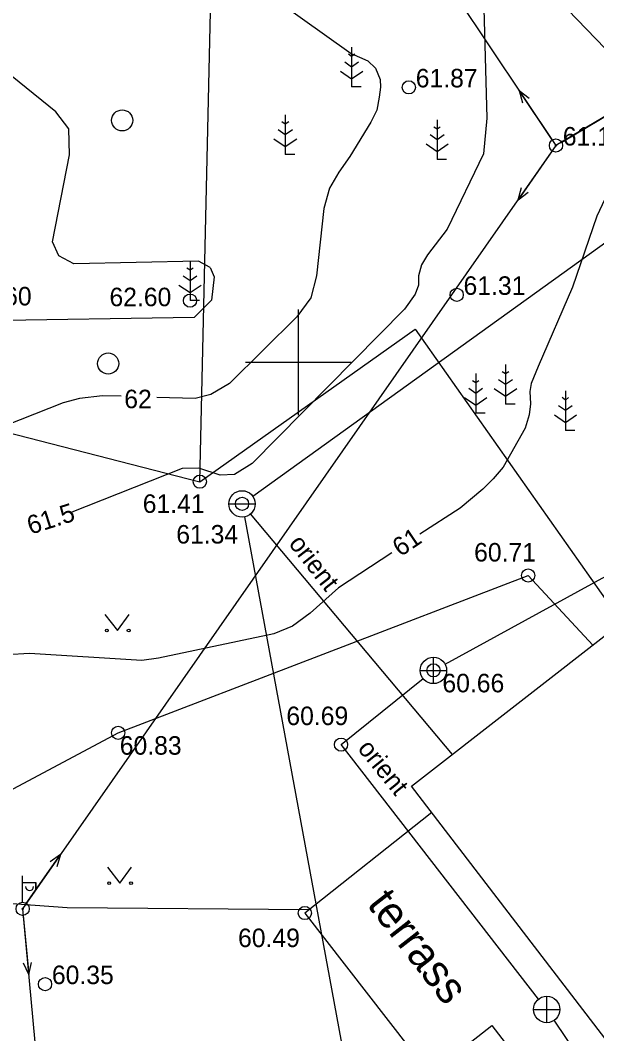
# Model space of a CAD drawing. Extents: x 641001 to 641402, y 6456421 to 6456796.
# Drawn here: x 641089.47 to 641111.31, y 6456624.59 to 6456662.94 of the extents above; entities that cross this region are included whole.
import ezdxf

# ---------------------------------------------------------------- set-up
doc = ezdxf.new("R2010")
doc.units = 0
for name, color, linetype in [('HALJASTUS', 7, 'Continuous'), ('HOONE', 7, 'Continuous'), ('HORISONTAAL', 7, 'Continuous'), ('KKAEV', 7, 'Continuous'), ('KORGUS', 7, 'Continuous'), ('KTRASS', 7, 'Continuous'), ('MPKAABEL', 7, 'Continuous'), ('MPOHULIIN', 7, 'Continuous'), ('PIIR', 7, 'Continuous'), ('POST', 7, 'Continuous'), ('PUU', 7, 'Continuous'), ('VKAEV', 7, 'Continuous'), ('VORK', 7, 'Continuous'), ('VTRASS', 7, 'Continuous')]:
    doc.layers.add(name, color=color, linetype=linetype)

msp = doc.modelspace()

# ---------------------------------------------------------------- linework, layer by layer
at = {"layer": 'HALJASTUS'}
for p, q in [((641092.68, 6456640.46), (641093.15, 6456639.85)), ((641093.15, 6456639.85), (641093.6, 6456640.46)), ((641092.78, 6456630.9), (641093.24, 6456630.29)), ((641093.24, 6456630.29), (641093.68, 6456630.9))]:
    msp.add_line(p, q, dxfattribs=at)
for points in [[(641117.96, 6456564.57), (641091.58, 6456585.43), (641073.15, 6456601.79), (641065.6, 6456617.15), (641055.48, 6456621.63), (641066.93, 6456632.13), (641074.76, 6456633.12), (641076.61, 6456641.48), (641086.74, 6456647.92), (641096.27, 6456645.48), (641096.79, 6456668.28), (641109.54, 6456681.21)], [(641096.27, 6456645.48), (641104.43, 6456651.25), (641112.26, 6456640.15)]]:
    msp.add_lwpolyline(points, dxfattribs=at)
for centre, radius in [((641093.33, 6456659.15), 0.4), ((641092.8, 6456649.95), 0.4), ((641092.749, 6456639.85), 0.055), ((641093.578, 6456639.85), 0.055), ((641092.839, 6456630.29), 0.055), ((641093.668, 6456630.29), 0.055)]:
    msp.add_circle(centre, radius, dxfattribs=at)
at = {"layer": 'HOONE'}
msp.add_lwpolyline([(641104.29, 6456633.96), (641112.26, 6456640.15), (641114.44, 6456637.35), (641114.66, 6456637.52), (641117.63, 6456633.71), (641118.76, 6456634.59), (641125.15, 6456626.32), (641123.95, 6456625.39), (641126.89, 6456621.62), (641126.46, 6456621.28), (641127.23, 6456619.95), (641127.55, 6456618.48), (641127.22, 6456616.85), (641126.45, 6456615.54), (641124.6, 6456614.1), (641123.19, 6456613.86), (641121.62, 6456613.85), (641120.29, 6456614.62), (641119.19, 6456615.62), (641118.68, 6456615.22)], close=True, dxfattribs=at)
msp.add_lwpolyline([(641105.06, 6456632.96), (641100.25, 6456629.16), (641104.98, 6456623.06), (641107.33, 6456624.9), (641115.36, 6456614.49), (641117.81, 6456616.36)], dxfattribs=at)
at = {"layer": 'HORISONTAAL'}
for points in [[(641098.62, 6456674.69), (641102.04, 6456671.11), (641109.14, 6456667.25), (641109.82, 6456666.76), (641110.33, 6456666.25), (641111.29, 6456665.04), (641112.01, 6456663.72), (641112.34, 6456663.13), (641112.35, 6456662.31), (641112.33, 6456658.2), (641112.01, 6456657.03), (641111.31, 6456655.53), (641110.39, 6456652.84), (641109.08, 6456649.84), (641108.82, 6456649.2), (641108.77, 6456648.89), (641108.8, 6456648.42), (641108.74, 6456648.01), (641108.59, 6456647.5), (641107.76, 6456646.03), (641107.38, 6456645.59), (641106.99, 6456645.2), (641106.13, 6456644.48), (641104.61, 6456643.49)], [(641096.58, 6456670.72), (641098.31, 6456668.91), (641101.92, 6456666.34), (641105.94, 6456664.7), (641106.77, 6456664.08), (641107.03, 6456663.39), (641107.14, 6456659.23), (641107.01, 6456657.88), (641105.64, 6456655.03), (641104.9, 6456654.07), (641104.67, 6456653.68), (641104.56, 6456653.27), (641104.56, 6456652.91), (641104.43, 6456652.57), (641104.02, 6456652.01), (641098.26, 6456646.17), (641097.59, 6456645.75), (641097.04, 6456645.73), (641096.24, 6456645.99), (641095.6, 6456645.98), (641091.36, 6456644.3)], [(641099.15, 6456663.72), (641102, 6456661.68), (641102.63, 6456661.41), (641102.93, 6456661.13), (641103.1, 6456660.7), (641103.11, 6456660.41), (641103.07, 6456660.03), (641102.97, 6456659.54), (641102.75, 6456659.08), (641101.95, 6456657.78), (641101.54, 6456657.19), (641101.18, 6456656.59), (641100.97, 6456655.82), (641100.69, 6456653.27), (641100.48, 6456652.44), (641099.94, 6456651.72), (641097.39, 6456649.2), (641096.69, 6456648.78), (641096.1, 6456648.63), (641094.65, 6456648.67)], [(641096.66, 6456653.59), (641096.22, 6456653.82), (641091.5, 6456653.72), (641090.93, 6456654.03), (641090.69, 6456654.55), (641091.34, 6456657.85), (641091.31, 6456658.83), (641090.82, 6456659.47), (641087.17, 6456662.41)], [(641096.66, 6456653.59), (641096.81, 6456653.23), (641096.72, 6456652.35), (641096.06, 6456651.69), (641088.08, 6456651.57), (641087.19, 6456651.22), (641085.19, 6456650.61)], [(641093.29, 6456648.71), (641092.59, 6456648.73), (641091.71, 6456648.63), (641091.09, 6456648.47), (641086.68, 6456646.72), (641080.85, 6456644.95), (641070.55, 6456645.21)], [(641103.54, 6456642.79), (641101.52, 6456641.47), (641100.45, 6456640.5), (641099.78, 6456640.01), (641099.08, 6456639.72), (641094.71, 6456638.8), (641094.07, 6456638.71), (641089.82, 6456638.98), (641088.97, 6456638.93), (641088.19, 6456638.74), (641085.65, 6456637.74), (641084.71, 6456637.45), (641074.86, 6456637.71), (641066.72, 6456637.1), (641063.88, 6456637.4)], [(641100.4, 6456629.28), (641091.25, 6456629.36), (641088.82, 6456629.53), (641086.64, 6456629.93)]]:
    msp.add_lwpolyline(points, dxfattribs=at)
at = {"layer": 'KKAEV'}
for p, q in [((641105.12, 6456637.84), (641105.12, 6456638.84)), ((641104.62, 6456638.34), (641105.62, 6456638.34)), ((641109.41, 6456625.01), (641109.41, 6456626.01)), ((641108.91, 6456625.51), (641109.91, 6456625.51))]:
    msp.add_line(p, q, dxfattribs=at)
for centre in [(641105.12, 6456638.34), (641109.41, 6456625.51)]:
    msp.add_circle(centre, 0.5, dxfattribs=at)
at = {"layer": 'KORGUS'}
for centre in [(641104.19, 6456660.4), (641109.76, 6456658.2), (641095.9, 6456652.33), (641106, 6456652.55), (641096.27, 6456645.48), (641097.87, 6456644.64), (641108.71, 6456641.93), (641105.12, 6456638.34), (641093.18, 6456635.98), (641101.62, 6456635.53), (641100.25, 6456629.16), (641090.41, 6456626.47)]:
    msp.add_circle(centre, 0.25, dxfattribs=at)
at = {"layer": 'KTRASS'}
for p, q in [((641105.56, 6456638.58), (641142.6, 6456658.81)), ((641114.13, 6456618.55), (641109.69, 6456625.1))]:
    msp.add_line(p, q, dxfattribs=at)
msp.add_lwpolyline([(641109.1, 6456625.9), (641101.62, 6456635.53), (641104.73, 6456638.03)], dxfattribs=at)
at = {"layer": 'MPKAABEL'}
msp.add_lwpolyline([(641062.82, 6456624.85), (641070.23, 6456625.35), (641079.21, 6456628.54), (641093.18, 6456635.98), (641108.71, 6456641.93), (641111.16, 6456639.3)], dxfattribs=at)
at = {"layer": 'MPOHULIIN'}
for p, q in [((641096.42, 6456678.11), (641109.76, 6456658.2)), ((641108.37, 6456660.28), (641108.49, 6456659.82)), ((641108.37, 6456660.28), (641108.74, 6456659.99)), ((641109.62, 6456658.41), (641108.37, 6456660.28)), ((641109.98, 6456658.33), (641111.91, 6456659.47)), ((641109.62, 6456658), (641108.33, 6456656.15)), ((641109.76, 6456658.2), (641109.76, 6456658.2)), ((641109.76, 6456658.2), (641109.76, 6456658.2)), ((641109.76, 6456658.2), (641109.76, 6456658.2)), ((641108.33, 6456656.15), (641108.46, 6456656.61)), ((641108.33, 6456656.15), (641108.71, 6456656.43)), ((641089.7, 6456629.52), (641090.99, 6456631.37)), ((641090.99, 6456631.37), (641090.61, 6456631.09)), ((641090.99, 6456631.37), (641090.86, 6456630.91)), ((641089.56, 6456629.32), (641089.56, 6456629.32)), ((641089.56, 6456629.32), (641089.56, 6456629.32)), ((641089.58, 6456629.07), (641089.79, 6456626.83)), ((641089.79, 6456626.83), (641089.6, 6456627.26)), ((641089.79, 6456626.83), (641089.9, 6456627.29))]:
    msp.add_line(p, q, dxfattribs=at)
msp.add_lwpolyline([(641144.64, 6456678.72), (641128.69, 6456669.4), (641109.76, 6456658.2), (641089.56, 6456629.32), (641092.89, 6456593.34)], dxfattribs=at)
at = {"layer": 'PIIR'}
msp.add_lwpolyline([(641129.55, 6456582.08), (641155.11, 6456616.87), (641078.03, 6456696.63), (641000.58, 6456623), (641077.24, 6456572.31)], close=True, dxfattribs=at)
at = {"layer": 'POST'}
for p, q in [((641089.56, 6456629.57), (641089.56, 6456630.57)), ((641089.56, 6456630.07), (641089.56, 6456630.32)), ((641090.06, 6456630.07), (641090.06, 6456630.32)), ((641089.56, 6456629.32), (641089.56, 6456629.32))]:
    msp.add_line(p, q, dxfattribs=at)
msp.add_lwpolyline([(641089.56, 6456630.32), (641090.06, 6456630.32), (641090.06, 6456630.07)], dxfattribs=at)
for centre, radius in [((641109.76, 6456658.2), 0.25), ((641109.76, 6456658.2), 0.0234), ((641089.56, 6456629.32), 0.25), ((641089.56, 6456629.32), 0.0234)]:
    msp.add_circle(centre, radius, dxfattribs=at)
msp.add_arc((641089.825, 6456630.16), 0.152, 180.0986, 359.9898, dxfattribs=at)
at = {"layer": 'PUU'}
for p, q in [((641102.02, 6456661.92), (641102.02, 6456660.42)), ((641102.02, 6456661.57), (641101.9, 6456661.66)), ((641102.14, 6456661.66), (641102.02, 6456661.57)), ((641101.6, 6456661.01), (641102.02, 6456660.72)), ((641102.02, 6456661.17), (641101.76, 6456661.35)), ((641102.28, 6456661.35), (641102.02, 6456661.17)), ((641102.02, 6456660.72), (641102.44, 6456661.01)), ((641102.38, 6456660.42), (641102.02, 6456660.42)), ((641099.51, 6456659.01), (641099.38, 6456659.1)), ((641099.51, 6456659.36), (641099.51, 6456657.86)), ((641099.64, 6456659.1), (641099.51, 6456659.01)), ((641105.26, 6456659.17), (641105.26, 6456657.67)), ((641099.51, 6456658.61), (641099.24, 6456658.79)), ((641099.78, 6456658.79), (641099.51, 6456658.61)), ((641105.26, 6456658.82), (641105.14, 6456658.9)), ((641105.38, 6456658.9), (641105.26, 6456658.82)), ((641099.08, 6456658.45), (641099.51, 6456658.16)), ((641099.51, 6456658.16), (641099.94, 6456658.45)), ((641105.26, 6456658.42), (641105, 6456658.6)), ((641105.52, 6456658.6), (641105.26, 6456658.42)), ((641104.84, 6456658.26), (641105.26, 6456657.98)), ((641105.26, 6456657.98), (641105.68, 6456658.26)), ((641099.87, 6456657.86), (641099.51, 6456657.86)), ((641105.62, 6456657.67), (641105.26, 6456657.67)), ((641095.9, 6456653.83), (641095.9, 6456652.33)), ((641095.9, 6456653.48), (641095.78, 6456653.56)), ((641096.02, 6456653.56), (641095.9, 6456653.48)), ((641095.9, 6456653.08), (641095.64, 6456653.26)), ((641096.16, 6456653.26), (641095.9, 6456653.08)), ((641095.48, 6456652.92), (641095.9, 6456652.64)), ((641095.9, 6456652.64), (641096.32, 6456652.92)), ((641096.26, 6456652.33), (641095.9, 6456652.33)), ((641107.85, 6456649.91), (641107.85, 6456648.41)), ((641106.72, 6456649.57), (641106.72, 6456648.07)), ((641107.85, 6456649.56), (641107.72, 6456649.64)), ((641107.98, 6456649.64), (641107.85, 6456649.56)), ((641106.72, 6456649.22), (641106.6, 6456649.3)), ((641106.84, 6456649.3), (641106.72, 6456649.22)), ((641107.85, 6456649.16), (641107.58, 6456649.34)), ((641108.12, 6456649.34), (641107.85, 6456649.16)), ((641106.72, 6456648.82), (641106.46, 6456649)), ((641106.98, 6456649), (641106.72, 6456648.82)), ((641107.42, 6456649), (641107.85, 6456648.72)), ((641107.85, 6456648.72), (641108.28, 6456649)), ((641110.12, 6456648.92), (641110.12, 6456647.42)), ((641106.3, 6456648.66), (641106.72, 6456648.38)), ((641106.72, 6456648.38), (641107.14, 6456648.66)), ((641108.21, 6456648.41), (641107.85, 6456648.41)), ((641110.12, 6456648.17), (641109.86, 6456648.35)), ((641110.12, 6456648.57), (641110, 6456648.66)), ((641110.24, 6456648.66), (641110.12, 6456648.57)), ((641110.38, 6456648.35), (641110.12, 6456648.17)), ((641107.08, 6456648.07), (641106.72, 6456648.07)), ((641109.7, 6456648.01), (641110.12, 6456647.72)), ((641110.12, 6456647.72), (641110.54, 6456648.01)), ((641110.48, 6456647.42), (641110.12, 6456647.42))]:
    msp.add_line(p, q, dxfattribs=at)
at = {"layer": 'VKAEV'}
msp.add_line((641097.37, 6456644.64), (641098.37, 6456644.64), dxfattribs=at)
msp.add_circle((641097.87, 6456644.64), 0.5, dxfattribs=at)
at = {"layer": 'VORK'}
for p, q in [((641100, 6456652), (641100, 6456648)), ((641098, 6456650), (641102, 6456650))]:
    msp.add_line(p, q, dxfattribs=at)
at = {"layer": 'VTRASS'}
for points in [[(641098.28, 6456644.93), (641124.48, 6456663.77)], [(641097.96, 6456644.15), (641109.35, 6456582.43)], [(641105.84, 6456635.16), (641098.19, 6456644.26)]]:
    msp.add_lwpolyline(points, dxfattribs=at)

# ---------------------------------------------------------------- texts
at = {"layer": 'HOONE'}
msp.add_text('terrass', height=1.2, rotation=307.9033, dxfattribs=at).set_placement((641102.57, 6456629.48))
at = {"layer": 'HORISONTAAL'}
msp.add_text('62', height=0.7, dxfattribs=at).set_placement((641093.41, 6456648.26))
for s, rotation, p in [('61.5', 17.582, (641089.86, 6456643.47)), ('61', 34.0348, (641103.87, 6456642.62))]:
    msp.add_text(s, height=0.7, rotation=rotation, dxfattribs=at).set_placement(p)
at = {"layer": 'KORGUS'}
for s, p in [(' 61.87', (641104.19, 6456660.4)), (' 61.17', (641109.76, 6456658.2)), (' 61.31', (641106, 6456652.55)), (' 62.60', (641087.3, 6456652.15)), (' 62.60', (641092.59, 6456652.12)), (' 61.41', (641093.85, 6456644.3)), (' 61.34', (641095.12, 6456643.14)), (' 60.71', (641106.4, 6456642.46)), (' 60.66', (641105.2, 6456637.51)), (' 60.69', (641099.29, 6456636.27)), (' 60.83', (641092.98, 6456635.15)), (' 60.49', (641097.46, 6456627.87)), (' 60.35', (641090.41, 6456626.47))]:
    msp.add_text(s, height=0.7, dxfattribs=at).set_placement(p)
at = {"layer": 'KTRASS'}
msp.add_text('orient', height=0.7, rotation=308.9483, dxfattribs=at).set_placement((641102.22, 6456635.37))
at = {"layer": 'VTRASS'}
msp.add_text('orient', height=0.7, rotation=307.9629, dxfattribs=at).set_placement((641099.61, 6456643.13))

doc.saveas('drawing.dxf')
